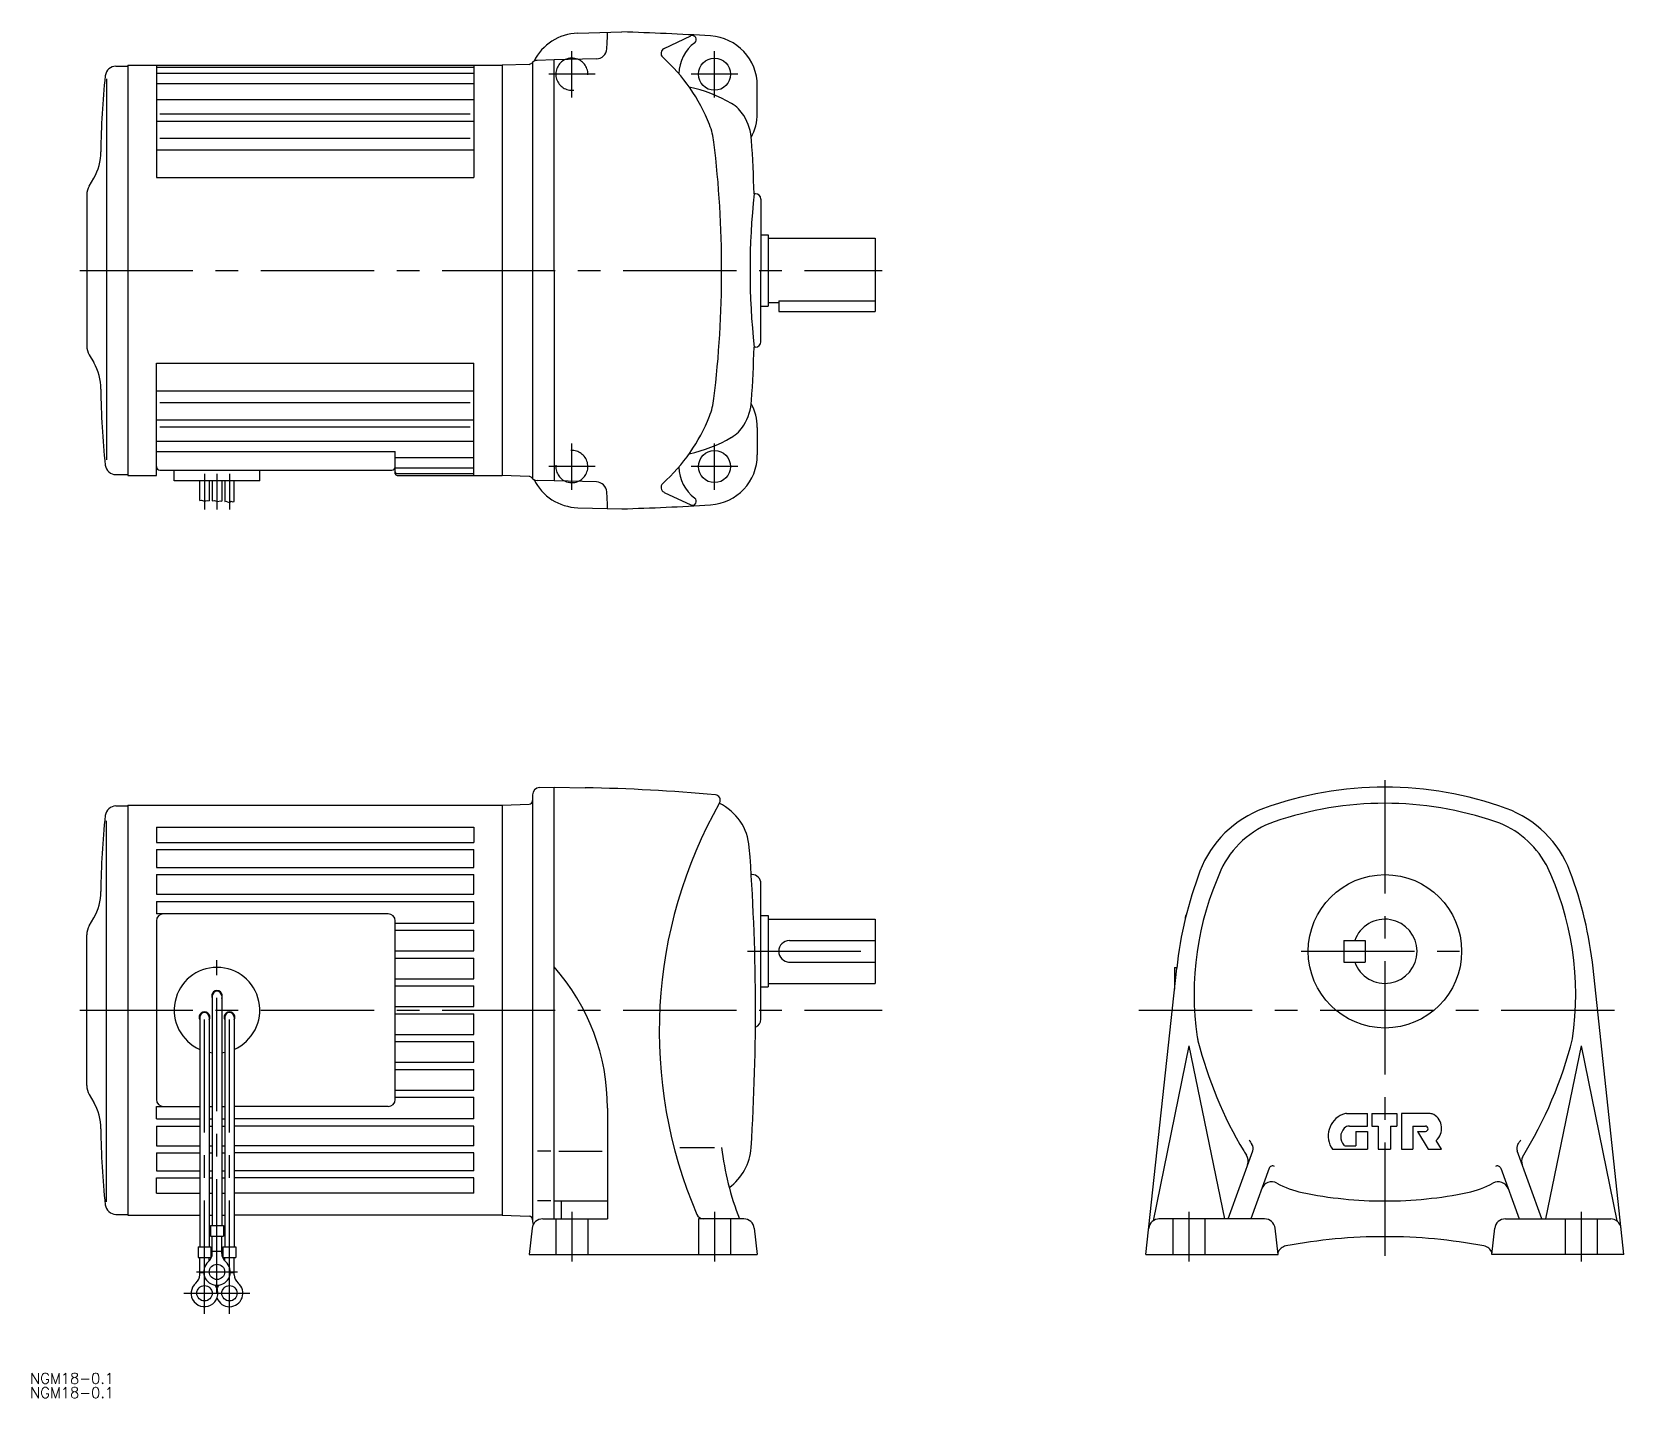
# Model space of a CAD drawing. Extents: x -379 to 69, y -109 to 274.
import ezdxf

# ---------------------------------------------------------------- set-up
doc = ezdxf.new("R2010")
doc.units = 0
doc.linetypes.add('CENTER', pattern=[50.8, 31.75, -6.35, 6.35, -6.35])
doc.linetypes.add('DASHED', pattern=[19.05, 12.7, -6.35])
doc.layers.get('0').update_dxf_attribs({"linetype": 'CONTINUOUS'})
doc.layers.add('CENTER', color=1, linetype='CENTER')
doc.styles.get("Standard").update_dxf_attribs({"font": 'txt.shx', "height": 3, "bigfont": 'bigfont.shx'})

# ---------------------------------------------------------------- blocks, each defined once
blk = doc.blocks.new('*U2')
at = {"color": 7, "linetype": 'CONTINUOUS'}
blk.add_text('NGM18-0.1', height=3, dxfattribs=at).set_placement((-379.87, -104.73))
blk = doc.blocks.new('*U3')
at = {"color": 7, "linetype": 'CONTINUOUS'}
blk.add_text('NGM18-0.1', height=3, dxfattribs=at).set_placement((-379.87, -108.73))

msp = doc.modelspace()

# ---------------------------------------------------------------- linework, layer by layer
at = {"color": 7, "linetype": 'CONTINUOUS'}
for p, q in [((-226.34494, 273.911201), (-213.969513, 274.235359)), ((-202.120087, 269.611763), (-194.644806, 273.114784)), ((-355.808262, 264.643684), (-352.47826, 264.643684)), ((-352.47826, 264.893745), (-352.47826, 149.89373)), ((-352.47826, 264.893745), (-247.478302, 264.893745)), ((-344.47826, 264.893745), (-344.47826, 233.393623)), ((-255.478241, 264.893745), (-255.478241, 233.393623)), ((-239.94339, 265.15696), (-247.478424, 264.893806)), ((-247.478424, 264.893806), (-247.478302, 149.89373)), ((-238.978363, 265.749458), (-238.978561, 149.038185)), ((-232.978302, 266.393745), (-237.69725, 266.270149)), ((-221.080231, 266.705513), (-232.978302, 266.393745)), ((-232.978302, 207.393745), (-232.978302, 266.393745)), ((-358.472061, 261.081306), (-358.472061, 154.268669)), ((-344.47826, 264.352699), (-255.478241, 264.352699)), ((-344.47826, 262.697365), (-255.478241, 262.697365)), ((-344.47826, 259.820259), (-255.478241, 259.820259)), ((-175.978302, 251.393684), (-175.978302, 259.144661)), ((-344.47826, 255.289345), (-255.478241, 255.289345)), ((-343.47826, 251.24662), (-256.478241, 251.24662)), ((-344.47826, 249.258766), (-255.478241, 249.258766)), ((-343.47826, 244.443703), (-256.478241, 244.443703)), ((-344.47826, 241.164284), (-255.478241, 241.164284)), ((-363.30846, 231.053963), (-362.045261, 233.241737)), ((-344.47826, 233.393623), (-255.478241, 233.393623)), ((-176.478302, 228.893684), (-176.863556, 228.893684)), ((-363.97826, 228.553963), (-363.97826, 186.233498)), ((-174.978302, 227.393745), (-174.978302, 207.393745)), ((-174.978302, 217.393745), (-172.978302, 217.393745)), ((-172.978363, 216.393623), (-142.978302, 216.393745)), ((-172.978302, 217.393745), (-172.978302, 197.393745)), ((-142.978302, 216.393745), (-142.978302, 195.893745)), ((-232.978302, 207.393745), (-232.978302, 148.39373)), ((-174.978302, 187.393745), (-174.978302, 207.393745)), ((-174.978302, 197.393745), (-172.978302, 197.393745)), ((-172.978302, 198.393745), (-169.978363, 198.393745)), ((-169.978363, 198.90873), (-142.978302, 198.90873)), ((-169.978363, 198.90873), (-169.978363, 195.893745)), ((-169.978363, 195.893745), (-142.978302, 195.893745)), ((-176.478302, 185.893745), (-176.863556, 185.893745)), ((-363.30846, 183.733498), (-362.045059, 181.545494)), ((-344.47826, 181.393852), (-255.478241, 181.393852)), ((-344.47826, 149.89373), (-344.47826, 181.393852)), ((-255.478241, 149.89373), (-255.478241, 181.393852)), ((-344.47826, 173.623238), (-255.478241, 173.623238)), ((-343.47826, 170.343773), (-256.478241, 170.343773)), ((-344.47826, 165.528725), (-255.478241, 165.528725)), ((-343.47826, 163.540855), (-256.478241, 163.540855)), ((-175.978302, 163.39373), (-175.978302, 155.642754)), ((-344.47826, 159.498177), (-255.478241, 159.498177)), ((-344.47826, 156.592369), (-277.478302, 156.592369)), ((-277.478302, 150.393776), (-277.478302, 156.592369)), ((-277.478302, 154.967247), (-255.478241, 154.967247)), ((-355.808262, 150.14373), (-352.47826, 150.14373)), ((-352.47826, 149.89373), (-344.47826, 149.89373)), ((-343.47826, 151.39373), (-278.478241, 151.39373)), ((-339.478062, 148.394676), (-339.478062, 151.160698)), ((-315.478477, 148.394676), (-339.478062, 148.394676)), ((-332.293121, 142.850822), (-332.293121, 148.394676)), ((-329.663239, 148.394676), (-329.663239, 142.78051)), ((-328.793259, 148.394676), (-328.793259, 142.773277)), ((-326.163361, 148.394676), (-326.163361, 142.702065)), ((-325.293419, 148.394676), (-325.293419, 142.590508)), ((-322.663498, 142.595528), (-322.663498, 148.394676)), ((-315.478477, 148.394676), (-315.478477, 151.160698)), ((-277.478302, 152.090111), (-255.478241, 152.090111)), ((-276.978302, 150.434776), (-255.478241, 150.434776)), ((-276.978302, 149.89373), (-247.478302, 149.89373)), ((-239.94339, 149.630486), (-247.478424, 149.893669)), ((-232.978302, 148.39373), (-237.69725, 148.517296)), ((-221.080231, 148.081963), (-232.978302, 148.39373)), ((-202.120087, 145.175774), (-194.644806, 141.672585)), ((-226.34494, 140.876213), (-213.969513, 140.552055)), ((-238.978302, 60.394569), (-238.978516, -59.359138)), ((-237.030655, 62.393883), (-232.978302, 62.500008)), ((-232.978302, 62.500008), (-224.255508, 62.34774)), ((-232.978302, -58.499998), (-232.978302, 62.500008)), ((-355.808228, 57.250008), (-352.478302, 57.250008)), ((-352.478302, 57.500008), (-247.478302, 57.500008)), ((-352.478302, 57.500008), (-352.478302, -57.499998)), ((-247.478302, 57.500008), (-239.946625, 57.763008)), ((-247.478302, 57.499886), (-247.478302, -57.500118)), ((-358.472168, -53.687538), (-358.472168, 53.125099)), ((-344.478302, 51.286018), (-255.478302, 51.286018)), ((-344.478302, 51.286018), (-344.478302, 47)), ((-255.478302, 51.286018), (-255.478302, 47)), ((-344.478302, 47), (-255.478302, 47)), ((-344.478302, 45), (-344.478302, 40)), ((-344.478302, 45), (-255.478302, 45)), ((-255.478302, 40), (-255.478302, 45)), ((-344.478302, 40), (-255.478302, 40)), ((-344.478302, 38), (-344.478302, 32.5)), ((-344.478302, 38), (-255.478302, 38)), ((-255.478302, 32.5), (-255.478302, 38)), ((-177.478302, 38), (-177.682693, 38)), ((-344.478302, 32.5), (-255.478302, 32.5)), ((-174.978302, -2.5), (-174.978302, 35.5)), ((-344.478302, 30.5), (-344.478302, 27)), ((-344.478302, 30.5), (-255.478302, 30.5)), ((-279.478302, 27), (-344.478302, 27)), ((-255.478302, 24.400002), (-255.478302, 30.5)), ((-363.308441, 23.660225), (-362.045197, 25.848244)), ((-344.478302, 25.000046), (-344.478302, -24.999996)), ((-277.478302, -24.999996), (-277.478302, 25)), ((-277.478302, 24.400002), (-255.478302, 24.400002)), ((-174.978302, 26.5), (-172.978302, 26.5)), ((-172.978302, 26.5), (-172.978302, 6.5)), ((-172.978302, 25.5), (-142.978302, 25.5)), ((-142.978302, 25.5), (-142.978302, 7.5)), ((-56, 26.03434), (-56, 25.514725)), ((-363.978302, -21.160217), (-363.978302, 21.160225)), ((-277.478302, 22.400002), (-255.478302, 22.400002)), ((-255.478302, 16.600006), (-255.478302, 22.400002)), ((-166.978302, 19.5), (-142.978302, 19.5)), ((-11.5, 19.499939), (-5.5, 19.5)), ((-11.5, 19.499939), (-11.5, 13.5)), ((-5.5, 19.5), (-5.5, 13.5)), ((-277.478302, 16.600006), (-255.478302, 16.600006)), ((-277.478302, 14.600006), (-255.478302, 14.600006)), ((-255.478302, 8.799988), (-255.478302, 14.600006)), ((-167.228302, 13.5), (-142.978302, 13.5)), ((-11.5, 13.5), (-5.5, 13.5)), ((-67, -68.499858), (-58.369385, 11.76062)), ((-59, 12), (-59, 5.896477)), ((-59, 12), (-58.343414, 12)), ((67, -68.499858), (58.369598, 11.76062)), ((-277.478302, 8.799988), (-255.478302, 8.799988)), ((-277.478302, 6.799988), (-255.478302, 6.799988)), ((-255.478302, 1), (-255.478302, 6.800018)), ((-174.978302, 6.5), (-172.978302, 6.5)), ((-172.978302, 7.5), (-142.978302, 7.5)), ((-328.793304, 4), (-328.793304, -60.374998)), ((-326.1633, 4), (-326.1633, -60.374998)), ((-277.478302, 1), (-255.478302, 1)), ((-332.293304, -2), (-332.293304, -66.374998)), ((-329.6633, -2), (-329.6633, -66.374998)), ((-325.293304, -2), (-325.293304, -66.374998)), ((-322.6633, -2), (-322.6633, -66.374998)), ((-277.478302, -1), (-255.478302, -1)), ((-255.478302, -6.799988), (-255.478302, -1)), ((-277.478302, -6.799988), (-255.478302, -6.799988)), ((-277.478302, -8.799988), (-255.478302, -8.799988)), ((-255.478302, -14.600002), (-255.478302, -8.799988)), ((-55, -9.999908), (-65.022003, -59.093778)), ((-55, -9.999908), (-44.999786, -58.499858)), ((55, -10.000336), (44.999786, -58.499858)), ((55, -10.000336), (65.023193, -59.094838)), ((-277.478302, -14.600002), (-255.478302, -14.600002)), ((-277.478302, -16.600002), (-255.478302, -16.600002)), ((-255.478302, -22.399998), (-255.478302, -16.600002)), ((-277.478302, -22.399998), (-255.478302, -22.399998)), ((-363.308441, -23.660217), (-362.045288, -25.848019)), ((-277.478302, -24.399998), (-255.478302, -24.399998)), ((-255.478302, -30.499996), (-255.478302, -24.399998)), ((-344.478302, -26.999996), (-332.293304, -26.999996)), ((-344.478302, -30.499996), (-344.478302, -26.999996)), ((-344.478302, -30.499996), (-332.293304, -30.499996)), ((-329.6633, -26.999996), (-328.793304, -26.999996)), ((-329.6633, -30.499996), (-328.793304, -30.499996)), ((-326.1633, -26.999996), (-325.293304, -26.999996)), ((-326.1633, -30.499996), (-325.293304, -30.499996)), ((-279.478302, -26.999996), (-322.6633, -26.999996)), ((-255.478302, -30.499996), (-322.6633, -30.499996)), ((-217.978302, -27.499996), (-217.978302, -58.499998)), ((-10.730988, -28.999977), (-4.899811, -28.999977)), ((-4.899811, -32.499977), (-4.899811, -28.999977)), ((-3.649811, -28.999977), (-3.649811, -32.499977)), ((-3.649811, -28.999977), (3.350189, -28.999977)), ((3.350189, -28.999977), (3.350189, -32.499977)), ((4.600189, -28.999977), (4.600189, -38.999977)), ((12.682587, -28.999977), (4.600189, -28.999977)), ((-344.478302, -32.499996), (-344.478302, -37.999996)), ((-344.478302, -32.499996), (-332.293304, -32.499996)), ((-329.6633, -32.499996), (-328.793304, -32.499996)), ((-326.1633, -32.499996), (-325.293304, -32.499996)), ((-255.478302, -32.499996), (-322.6633, -32.499996)), ((-255.478302, -37.999996), (-255.478302, -32.499996)), ((-9.970612, -32.499977), (-4.899811, -32.499977)), ((-8.149811, -33.999977), (-4.899811, -33.999977)), ((-8.149811, -33.999977), (-8.149811, -37.999977)), ((-4.899811, -33.999977), (-4.899811, -38.999977)), ((-3.649811, -32.499977), (-1.899811, -32.499977)), ((-1.899811, -32.499977), (-1.899811, -38.999977)), ((1.600189, -32.499977), (1.600189, -38.999977)), ((1.600189, -32.499977), (3.350189, -32.499977)), ((7.850189, -32.499977), (7.850189, -38.999977)), ((7.850189, -32.499977), (11.350189, -32.499977)), ((9.100189, -33.999977), (12.100189, -38.999977)), ((9.100189, -33.999977), (11.350189, -33.999977)), ((-344.478302, -37.999996), (-332.293304, -37.999996)), ((-344.478302, -39.999996), (-344.478302, -44.999998)), ((-344.478302, -39.999996), (-332.293304, -39.999996)), ((-329.6633, -37.999996), (-328.793304, -37.999996)), ((-329.6633, -39.999996), (-328.793304, -39.999996)), ((-326.1633, -37.999996), (-325.293304, -37.999996)), ((-326.1633, -39.999996), (-325.293304, -39.999996)), ((-255.478302, -37.999996), (-322.6633, -37.999996)), ((-255.478302, -39.999996), (-322.6633, -39.999996)), ((-255.478302, -44.999998), (-255.478302, -39.999996)), ((-233.853302, -39.500118), (-237.603302, -39.500118)), ((-231.6427, -39.499996), (-219.443695, -39.499996)), ((-197.728302, -38.499996), (-187.978302, -38.499996)), ((-44.000214, -58.499858), (-37.063202, -39.441299)), ((-14.700012, -38.999977), (-4.899811, -38.999977)), ((-11.180206, -37.999977), (-8.149811, -37.999977)), ((-1.899811, -38.999977), (1.600189, -38.999977)), ((4.600189, -38.999977), (7.850189, -38.999977)), ((12.100189, -38.999977), (15.899994, -38.999977)), ((15.899994, -38.999977), (14.399994, -36.499977)), ((44.000214, -58.499858), (37.063202, -39.441196)), ((-32.455597, -44.325018), (-37.61499, -58.499858)), ((32.455811, -44.325018), (37.61499, -58.499858)), ((-344.478302, -44.999998), (-332.293304, -44.999998)), ((-344.478302, -51.285997), (-344.478302, -46.999998)), ((-344.478302, -46.999998), (-332.293304, -46.999998)), ((-329.6633, -44.999998), (-328.793304, -44.999998)), ((-329.6633, -46.999998), (-328.793304, -46.999998)), ((-326.1633, -44.999998), (-325.293304, -44.999998)), ((-326.1633, -46.999998), (-325.293304, -46.999998)), ((-255.478302, -44.999998), (-322.6633, -44.999998)), ((-255.478302, -46.999998), (-322.6633, -46.999998)), ((-255.478302, -51.285997), (-255.478302, -46.999998)), ((-344.478302, -51.285997), (-332.293304, -51.285997)), ((-329.6633, -51.285997), (-328.793304, -51.285997)), ((-326.1633, -51.285997), (-325.293304, -51.285997)), ((-255.478302, -51.285997), (-322.6633, -51.285997)), ((-233.853302, -53.500118), (-237.603302, -53.500118)), ((-232.978302, -53.499998), (-217.978302, -53.499998)), ((-230.978302, -53.499998), (-230.978302, -58.499998)), ((-355.808228, -57.249958), (-352.478302, -57.249958)), ((-352.478302, -57.499998), (-332.293304, -57.499998)), ((-329.6633, -57.499998), (-328.793304, -57.499998)), ((-326.1633, -57.499998), (-325.293304, -57.499998)), ((-247.478302, -57.499998), (-322.6633, -57.499998)), ((-247.478302, -57.499998), (-239.945602, -57.763046)), ((-329.293304, -60.374998), (-329.293304, -63.374998)), ((-329.293304, -60.374998), (-325.6633, -60.374998)), ((-325.6633, -60.374998), (-325.6633, -63.374998)), ((-239.142105, -61.160398), (-239.978302, -68.499998)), ((-236.161301, -58.499998), (-217.978302, -58.499998)), ((-179.795288, -58.499998), (-191.095306, -58.499998)), ((-176.814499, -61.160378), (-175.978302, -68.499998)), ((-33.768799, -58.499858), (-63.365204, -58.499858)), ((-29.942413, -68.499858), (-30.788391, -61.156538)), ((29.942413, -68.499858), (30.788391, -61.156538)), ((33.768799, -58.499858), (63.365204, -58.499858)), ((-332.793304, -66.374998), (-332.793304, -69.374998)), ((-332.793304, -66.374998), (-329.1633, -66.374998)), ((-329.293304, -63.374998), (-325.6633, -63.374998)), ((-329.1633, -66.374998), (-329.1633, -69.374998)), ((-328.793304, -68.184318), (-328.793304, -63.374998)), ((-326.1633, -68.184318), (-326.1633, -63.374998)), ((-325.793304, -66.374998), (-325.793304, -69.374998)), ((-325.793304, -66.374998), (-322.1633, -66.374998)), ((-322.1633, -66.374998), (-322.1633, -69.374998)), ((-332.793304, -69.374998), (-329.1633, -69.374998)), ((-332.293304, -74.184318), (-332.293304, -69.374998)), ((-329.6633, -70.296918), (-329.6633, -69.374998)), ((-328.793304, -67.574998), (-326.1633, -67.574998)), ((-325.793304, -69.374998), (-322.1633, -69.374998)), ((-325.293304, -70.296918), (-325.293304, -69.374998)), ((-322.6633, -74.184318), (-322.6633, -69.374998)), ((-239.978302, -68.499998), (-175.978302, -68.499998)), ((-67, -68.499858), (-29.942413, -68.499858)), ((67, -68.499858), (29.942413, -68.499858)), ((-332.293304, -73.574998), (-331.228302, -73.574998)), ((-323.733643, -73.574998), (-322.6633, -73.574998))]:
    msp.add_line(p, q, dxfattribs=at)
at = {"color": 3, "linetype": 'CONTINUOUS'}
for p, q in [((-332.293121, 142.850822), (-331.860176, 142.963768)), ((-331.860176, 142.963768), (-331.220917, 142.793297)), ((-331.220917, 142.793297), (-330.581657, 142.793297)), ((-330.581657, 142.793297), (-330.155487, 142.92115)), ((-330.155487, 142.92115), (-329.663239, 142.78051)), ((-328.793259, 142.773277), (-328.152481, 142.92115)), ((-328.152481, 142.92115), (-327.342751, 142.622826)), ((-327.342751, 142.622826), (-326.447792, 142.835915)), ((-326.447792, 142.835915), (-326.163361, 142.702065)), ((-325.293419, 142.590508), (-324.956192, 142.665443)), ((-324.956192, 142.665443), (-324.103851, 142.367134)), ((-324.103851, 142.367134), (-323.50721, 142.665443)), ((-323.50721, 142.665443), (-323.166267, 142.494987)), ((-323.166267, 142.494987), (-322.663498, 142.595528))]:
    msp.add_line(p, q, dxfattribs=at)
at = {"color": 3, "linetype": 'DASHED'}
for p, q in [((-232.478302, -58.499998), (-232.478302, -68.499998)), ((-223.478302, -58.499998), (-223.478302, -68.499998)), ((-191.095306, -58.499998), (-192.478302, -58.499998)), ((-192.478302, -58.499998), (-192.478302, -68.499998)), ((-183.478302, -58.499998), (-183.478302, -68.499998)), ((-59.5, -58.499858), (-59.5, -68.499858)), ((-59.5, -58.499858), (-59.5, -68.499858)), ((-50.5, -58.499858), (-50.5, -68.499858)), ((-50.5, -58.499858), (-50.5, -68.499858)), ((50.5, -58.499858), (50.5, -68.499858)), ((50.5, -58.499858), (50.5, -68.499858)), ((50.5, -58.499978), (50.5, -68.499958)), ((59.5, -58.499858), (59.5, -68.499858)), ((59.5, -58.499858), (59.5, -68.499858)), ((59.5, -58.499978), (59.5, -68.499958))]:
    msp.add_line(p, q, dxfattribs=at)
at = {"color": 7, "linetype": 'CONTINUOUS'}
for centre, radius in [((-187.978302, 262.393684), 4.5), ((-187.978302, 152.39373), 4.5), ((0, 16.5), 21.5), ((-327.478302, -73.374998), 2.15), ((-330.978302, -79.374998), 2.15), ((-323.978302, -79.374998), 2.15)]:
    msp.add_circle(centre, radius, dxfattribs=at)
for centre, radius, start, end in [((-225.978424, 259.915962), 14, 91.500198, 154.178406), ((-280.777802, 274.353798), 62.799999, 355.540863, 359.772162), ((-232.979034, -425.506462), 700, 86.406097, 88.444214), ((-221.158813, 269.704475), 3, 271.501007, 355.540863), ((-201.483307, 268.252876), 1.5, 115.108505, 228.061096), ((-186.978302, 262.393684), 11, 126.514198, 179.303101), ((-194.177994, 272.118599), 1.1, 306.513248, 115.107697), ((-189.978302, 259.144661), 14, 0, 86.405884), ((-355.808262, 261.643776), 3, 90, 173.593994), ((-239.978302, 266.15638), 1, 271.999207, 321.059845), ((-237.644897, 264.270851), 2, 91.5, 141.05986), ((-227.978302, 262.393684), 4.5, 68.093498, 114.908539), ((-235.902924, 229.944405), 50, 21.510101, 48.060699), ((-160.0383, 239.663704), 199.999985, 173.593994, 179.712708), ((-203.478302, 219.693794), 40, 59.59399, 77.865051), ((-188.294586, 245.567696), 10, 31.441895, 59.593811), ((-189.978302, 251.393684), 14, 331.42334, 0), ((-207.992279, 240.944405), 20, 6.881805, 21.510101), ((-192.560455, 242.959358), 15, 3.485291, 31.441711), ((-485.975098, 207.393745), 300, 0, 6.881897), ((-776.478302, 207.393745), 600, 2.053373, 3.485504), ((-375.035662, 240.74192), 15, 329.9995, 359.7127), ((-358.97826, 228.553963), 5, 149.999695, 180), ((21.977509, 207.393684), 200, 173.8293, 186.171204), ((-176.478302, 227.393745), 1.5, 0, 90), ((-485.975098, 207.393745), 300, 353.118103, 0), ((-358.97826, 186.233498), 5, 180, 210.000305), ((-776.478302, 207.393745), 600, 356.514496, 357.946503), ((-176.478302, 187.393745), 1.5, 270, 0), ((-375.035662, 174.045494), 15, 0.286896, 30.000092), ((-160.0383, 175.123772), 199.999985, 180.287399, 186.406006), ((-207.992279, 173.843071), 20, 338.489899, 353.118195), ((-192.560455, 171.828056), 15, 328.558289, 356.514709), ((-235.902924, 184.843117), 50, 311.939301, 338.489899), ((-189.978302, 163.39373), 14, 0, 28.57666), ((-188.294586, 169.219856), 10, 300.406189, 328.558105), ((-203.478302, 195.093758), 40, 282.135315, 300.406006), ((-355.808262, 153.143684), 3, 186.406006, 270), ((-189.978302, 155.642754), 14, 273.594116, 0), ((-343.47826, 152.39373), 1, 180, 270), ((-278.478241, 152.39373), 1, 270, 0), ((-276.978302, 150.934807), 0.5, 180, 270), ((-276.978302, 150.393776), 0.5, 180, 270), ((-239.978302, 148.631096), 1, 38.940155, 88.000793), ((-237.644897, 150.516624), 2, 218.94014, 268.5), ((-225.978424, 154.871513), 14, 205.821594, 268.499786), ((-227.978302, 152.393791), 4.5, 245.091461, 291.906502), ((-221.158813, 145.082985), 3, 4.459137, 88.498993), ((-186.978302, 152.39373), 11, 180.697006, 233.485794), ((-280.777802, 140.433647), 62.799999, 0.227838, 4.459137), ((-201.483307, 146.534676), 1.5, 131.938904, 244.891495), ((-194.177994, 142.668816), 1.1, 244.892303, 53.486752), ((-232.979034, 840.294106), 700, 271.555786, 273.593903), ((-239.981522, 58.762398), 1, 272, 359.884216), ((-236.978302, 60.394569), 2, 91.5, 180), ((-232.978302, -437.576195), 500, 84.807037, 89.000313), ((-187.859695, 58.877846), 1.5, 330.438231, 84.807251), ((0, -37.499958), 100, 70.107033, 109.893204), ((-160.0383, 32.269981), 199.999985, 173.593994, 179.712601), ((-355.808258, 54.250038), 3, 90, 173.593994), ((-73.478302, -6), 130, 150.437897, 203.236694), ((-193.173294, 44.5009), 15, 4.362912, 64.150581), ((-23.81839, 28.323181), 30, 109.8936, 159.265793), ((0, -37.499878), 95.5, 71.0243, 108.975899), ((23.81839, 28.323181), 30, 20.734819, 70.107224), ((-22.761597, 28.696098), 25.5, 108.976097, 155.568695), ((22.761597, 28.696098), 25.5, 28.51622, 71.024292), ((-776.478302, 0), 600, 356.315521, 4.3627), ((-30.5, 4.5), 84, 351.405396, 25.716829), ((-177.478302, 35.5), 2.5, 0, 90), ((51, 0), 110, 159.265503, 173.862503), ((30.5, 4.5), 84, 155.568497, 188.233093), ((-51, 0), 110, 6.137497, 20.7346), ((-375.035583, 33.348244), 15, 329.999908, 359.713104), ((-342.478302, 25), 2, 90, 180), ((-279.478302, 25), 2, 0, 90), ((-358.978333, 21.160225), 5, 149.999695, 180), ((-55, 26.03434), 1, 134.2444, 180), ((0, 16.499939), 9, 199.470993, 160.528793), ((-166.978302, 16.5), 3, 90, 270), ((-327.478302, 0), 12, 293.656342, 246.343506), ((-277.978302, -27.499996), 60, 0, 41.41087), ((-327.478302, 4), 1.5, 331.24268, 208.757202), ((-327.478302, 4), 1.315, 0, 180), ((-330.978302, -2), 1.5, 331.24268, 208.757202), ((-330.978302, -2), 1.315, 0, 180), ((-323.978302, -2), 1.5, 331.24268, 208.757202), ((-323.978302, -2), 1.315, 0, 180), ((-177.478302, -2.5), 2.5, 293.117523, 0), ((-42.737396, -6.096634), 10, 188.232895, 194.252396), ((60, 20), 116, 194.252594, 210.843307), ((-60, 20), 116, 328.157196, 346.005188), ((-327.478302, 0), 12, 259.508698, 263.708496), ((-327.478302, 0), 12, 276.29129, 280.491211), ((-358.978333, -21.160217), 5, 180, 210.000305), ((-375.035583, -33.348198), 15, 0.287328, 30.000481), ((-342.478302, -24.999996), 2, 180, 270), ((-279.478302, -24.999996), 2, 270, 0), ((-9.399811, -35.236977), 6.5, 112.352501, 215.374496), ((-10.730988, -31.999977), 3, 90, 112.352699), ((12.682587, -30.999977), 2, 59.133099, 90), ((11.399994, -33.145939), 4.5, 311.810421, 59.132992), ((-160.0383, -32.269978), 199.999985, 180.287292, 186.406006), ((-8.899811, -35.55048), 3.5, 135.546097, 220.529007), ((-9.970612, -34.499977), 2, 90, 135.546204), ((11.350189, -33.249977), 0.75, 270, 90), ((-106.513916, -29.2589), 80, 186.633301, 201.439194), ((-192.687317, -37.593399), 15, 306.078705, 356.315704), ((-18.130005, -26.654938), 25, 210.843307, 214.101898), ((-19.755402, -26.074039), 21, 209.324905, 213.466507), ((-38.942413, -38.757236), 2, 339.999081, 33.466599), ((-11.180206, -37.499977), 0.5, 220.530197, 270), ((38.942596, -38.757236), 2, 146.533401, 200.000198), ((19.755615, -26.074039), 21, 326.533489, 330.675091), ((-41.315186, -42.353577), 3, 339.99921, 34.101681), ((-31.515808, -44.666939), 1, 57.686001, 160.001205), ((31.515808, -44.666939), 1, 19.998791, 122.314003), ((41.315399, -42.353577), 3, 156.995102, 200.000504), ((-31.738586, -51.125479), 3, 60.920311, 160.000107), ((-18.130005, -26.654938), 25, 240.920502, 258.378387), ((18.130005, -26.654938), 25, 281.621704, 299.079895), ((31.738586, -51.125479), 3, 20.00038, 119.079597), ((0, 61.500023), 115, 258.378387, 270), ((0, 61.500023), 115, 270, 281.621887), ((-355.808258, -54.249998), 3, 186.406006, 270), ((-239.980499, -58.762436), 1, 0.189867, 88), ((-191.095306, -56.499998), 2, 203.236694, 270), ((-236.161301, -61.499978), 3, 90, 173.500305), ((-236.978302, -59.359138), 2, 180, 202.465698), ((-179.795288, -61.499998), 3, 6.500296, 90), ((-63.230011, -61.499858), 3, 90, 173.862793), ((-33.768799, -61.499858), 3, 6.573196, 90), ((33.768799, -61.499858), 3, 90, 173.426804), ((63.230011, -61.499858), 3, 6.137664, 90), ((-27.184204, -69.035358), 3, 100.657402, 159.816193), ((0, -213.499992), 150, 90, 100.657097), ((0, -213.499992), 150, 79.342972, 90), ((27.184387, -69.035358), 3, 20.194201, 79.343079), ((-327.478302, -73.374998), 3.75, 129.736893, 50.263371), ((-331.793304, -68.184318), 3, 309.736389, 0), ((-323.1633, -68.184318), 3, 180, 230.263306), ((-335.293301, -74.184318), 3, 309.736389, 0), ((-319.6633, -74.184318), 3, 180, 230.263306), ((-330.978302, -79.374998), 3.75, 129.736893, 37.58773), ((-323.978302, -79.374998), 3.75, 201.031799, 50.263371), ((-323.978302, -79.374998), 3.75, 142.411804, 158.967697)]:
    msp.add_arc(centre, radius, start, end, dxfattribs=at)
at = {"color": 3, "linetype": 'DASHED'}
for centre, start, end in [((-227.978302, 262.393684), 114.908539, 68.093498), ((-227.978302, 152.393791), 291.906502, 245.091461)]:
    msp.add_arc(centre, 4.5, start, end, dxfattribs=at)
at = {"layer": 'CENTER', "color": 1, "linetype": 'CENTER'}
for p, q in [((-227.978302, 255.893684), (-227.978302, 268.893684)), ((-187.978302, 255.893684), (-187.978302, 268.893684)), ((-221.478302, 262.393684), (-234.478302, 262.393684)), ((-181.478302, 262.393684), (-194.478302, 262.393684)), ((-365.97826, 207.393745), (-140.978302, 207.393745)), ((-227.978302, 145.893791), (-227.978302, 158.893791)), ((-187.978302, 145.89373), (-187.978302, 158.89373)), ((-330.97818, 150.394676), (-330.97818, 140.367134)), ((-327.478318, 150.394676), (-327.478318, 140.367134)), ((-323.978478, 150.394676), (-323.978478, 140.367134)), ((-221.478302, 152.393791), (-234.478302, 152.393791)), ((-181.478302, 152.39373), (-194.478302, 152.39373)), ((0, 64.500042), (0, -70.499858)), ((-327.478302, -79.124998), (-327.478286, 14)), ((-178.705979, 16.5), (-140.978302, 16.5)), ((-23.5, 16.5), (23.5, 16.5)), ((-330.978302, -85.124998), (-330.978302, 1.5)), ((-323.978302, -85.124998), (-323.978302, 1.5)), ((-69, 0), (69, 0)), ((-365.978302, -0.000006), (-140.978302, -0.00014)), ((-227.978302, -56.499998), (-227.978302, -70.499998)), ((-187.978302, -56.499998), (-187.978302, -70.499998)), ((-55, -56.499858), (-55, -70.499858)), ((55, -56.499858), (55, -70.499858)), ((-333.228302, -73.374998), (-321.728302, -73.374998)), ((-336.728302, -79.374998), (-318.228302, -79.374998))]:
    msp.add_line(p, q, dxfattribs=at)

# ---------------------------------------------------------------- block references
at = {"color": 7, "linetype": 'CONTINUOUS'}
for name in ['*U2', '*U3']:
    msp.add_blockref(name, (0, 0), dxfattribs=at)

doc.saveas('drawing.dxf')
